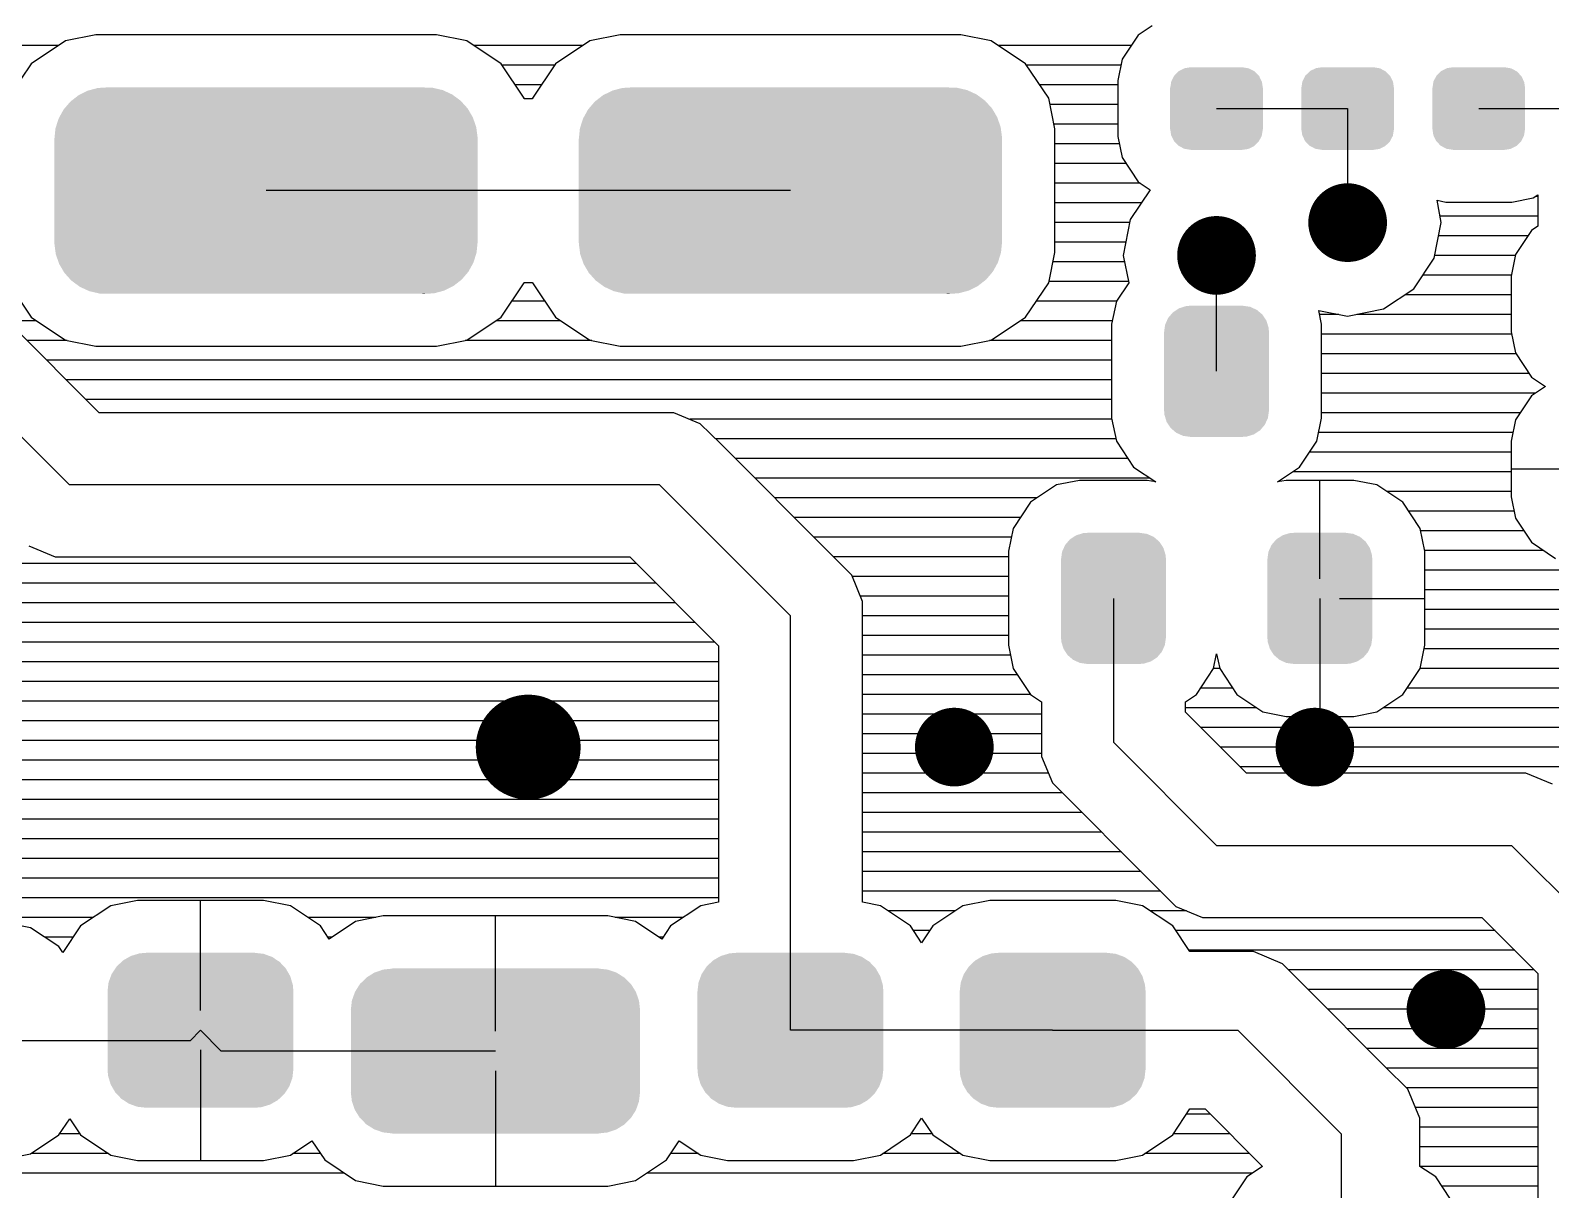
# Model space of a CAD drawing. Extents: x 295 to 953, y 10 to 290.
# Drawn here: x 564.2 to 602.49, y 207.32 to 236.52 of the extents above; entities that cross this region are included whole.
import ezdxf

# ---------------------------------------------------------------- set-up
doc = ezdxf.new("R2010")
doc.units = 0
doc.header["$LTSCALE"] = 5
doc.header["$MEASUREMENT"] = 0
doc.layers.get('0').update_dxf_attribs({"linetype": 'CONTINUOUS', "lineweight": 25})
doc.layers.add('DV-DPO-A6_BOT', color=7, linetype='CONTINUOUS')

msp = doc.modelspace()

# ---------------------------------------------------------------- linework, layer by layer
for points, const_width in [([(597.873, 231.675, -1), (596.882, 231.675, -1)], 0.991), ([(594.571, 230.85, -1), (593.58, 230.85, -1)], 0.991), ([(577.4, 218.467, -1), (576.079, 218.467, -1)], 1.321), ([(587.967, 218.467, -1), (586.976, 218.467, -1)], 0.991), ([(597.047, 218.467, -1), (596.057, 218.467, -1)], 0.991), ([(600.349, 211.863, -1), (599.359, 211.863, -1)], 0.991)]:
    msp.add_lwpolyline(points, format="xyb", close=True, dxfattribs=dict(const_width=const_width))
for points in [[(595.135, 235.379), (595.034, 235.484), (593.012, 235.379), (593.12, 235.484)], [(595.034, 235.484), (595.015, 235.494), (593.12, 235.484), (593.13, 235.494)], [(595.015, 235.494), (594.889, 235.561), (593.13, 235.494), (593.268, 235.561)], [(594.889, 235.561), (594.857, 235.566), (593.268, 235.561), (593.279, 235.566)], [(594.857, 235.566), (594.726, 235.588), (593.279, 235.566), (593.425, 235.588)], [(598.437, 235.379), (598.336, 235.484), (596.314, 235.379), (596.422, 235.484)], [(598.336, 235.484), (598.317, 235.494), (596.422, 235.484), (596.432, 235.494)], [(598.317, 235.494), (598.191, 235.561), (596.432, 235.494), (596.57, 235.561)], [(598.191, 235.561), (598.159, 235.566), (596.57, 235.561), (596.581, 235.566)], [(598.159, 235.566), (598.028, 235.588), (596.581, 235.566), (596.727, 235.588)], [(601.739, 235.379), (601.638, 235.484), (599.616, 235.379), (599.724, 235.484)], [(601.638, 235.484), (601.619, 235.494), (599.724, 235.484), (599.734, 235.494)], [(601.619, 235.494), (601.493, 235.561), (599.734, 235.494), (599.872, 235.561)], [(601.493, 235.561), (601.461, 235.566), (599.872, 235.561), (599.883, 235.566)], [(601.461, 235.566), (601.33, 235.588), (599.883, 235.566), (600.029, 235.588)], [(566.2, 235.08), (566.162, 235.082), (566.126, 235.08), (566.162, 235.082)], [(579.408, 235.08), (579.37, 235.082), (579.334, 235.08), (579.37, 235.082)], [(595.241, 235.07), (595.22, 235.216), (592.91, 235.07), (592.933, 235.216)], [(595.22, 235.216), (595.212, 235.233), (592.933, 235.216), (592.936, 235.233)], [(595.212, 235.233), (595.149, 235.365), (592.936, 235.233), (593.005, 235.365)], [(595.149, 235.365), (595.135, 235.379), (593.005, 235.365), (593.012, 235.379)], [(598.543, 235.07), (598.522, 235.216), (596.212, 235.07), (596.235, 235.216)], [(598.522, 235.216), (598.514, 235.233), (596.235, 235.216), (596.238, 235.233)], [(598.514, 235.233), (598.451, 235.365), (596.238, 235.233), (596.307, 235.365)], [(598.451, 235.365), (598.437, 235.379), (596.307, 235.365), (596.314, 235.379)], [(601.845, 235.07), (601.824, 235.216), (599.514, 235.07), (599.537, 235.216)], [(601.824, 235.216), (601.816, 235.233), (599.537, 235.216), (599.54, 235.233)], [(601.816, 235.233), (601.753, 235.365), (599.54, 235.233), (599.609, 235.365)], [(601.753, 235.365), (601.739, 235.379), (599.609, 235.365), (599.616, 235.379)], [(575.212, 234.553), (575.06, 234.721), (565.064, 234.553), (565.207, 234.721)], [(575.06, 234.721), (575.037, 234.747), (565.207, 234.721), (565.24, 234.747)], [(575.037, 234.747), (574.853, 234.882), (565.24, 234.747), (565.413, 234.882)], [(574.853, 234.882), (574.826, 234.902), (565.413, 234.882), (565.453, 234.902)], [(574.826, 234.902), (574.616, 234.999), (565.453, 234.902), (565.648, 234.999)], [(574.616, 234.999), (574.588, 235.012), (565.648, 234.999), (565.696, 235.012)], [(574.588, 235.012), (574.357, 235.066), (565.696, 235.012), (565.901, 235.066)], [(574.357, 235.066), (574.333, 235.072), (565.901, 235.066), (565.994, 235.072)], [(574.333, 235.072), (574.072, 235.08), (565.994, 235.072), (566.126, 235.08)], [(588.42, 234.553), (588.268, 234.721), (578.272, 234.553), (578.415, 234.721)], [(588.268, 234.721), (588.245, 234.747), (578.415, 234.721), (578.448, 234.747)], [(588.245, 234.747), (588.061, 234.882), (578.448, 234.747), (578.621, 234.882)], [(588.061, 234.882), (588.034, 234.902), (578.621, 234.882), (578.661, 234.902)], [(588.034, 234.902), (587.824, 234.999), (578.661, 234.902), (578.856, 234.999)], [(587.824, 234.999), (587.796, 235.012), (578.856, 234.999), (578.904, 235.012)], [(587.796, 235.012), (587.565, 235.066), (578.904, 235.012), (579.109, 235.066)], [(587.565, 235.066), (587.541, 235.072), (579.109, 235.066), (579.202, 235.072)], [(587.541, 235.072), (587.28, 235.08), (579.202, 235.072), (579.334, 235.08)], [(595.244, 234.026), (595.244, 235.07), (592.906, 234.026), (592.906, 235.07)], [(598.546, 234.026), (598.546, 235.07), (596.208, 234.026), (596.208, 235.07)], [(601.848, 234.026), (601.848, 235.07), (599.51, 234.026), (599.51, 235.07)], [(575.357, 234.292), (575.345, 234.327), (564.911, 234.292), (564.93, 234.327)], [(575.345, 234.327), (575.231, 234.522), (564.93, 234.327), (565.037, 234.522)], [(575.231, 234.522), (575.212, 234.553), (565.037, 234.522), (565.064, 234.553)], [(588.565, 234.292), (588.553, 234.327), (578.119, 234.292), (578.138, 234.327)], [(588.553, 234.327), (588.439, 234.522), (578.138, 234.327), (578.245, 234.522)], [(588.439, 234.522), (588.42, 234.553), (578.245, 234.522), (578.272, 234.553)], [(575.465, 233.82), (575.436, 234.042), (564.81, 233.82), (564.833, 234.042)], [(575.436, 234.042), (575.431, 234.08), (564.833, 234.042), (564.844, 234.08)], [(575.431, 234.08), (575.357, 234.292), (564.844, 234.08), (564.911, 234.292)], [(588.673, 233.82), (588.644, 234.042), (578.018, 233.82), (578.041, 234.042)], [(588.644, 234.042), (588.639, 234.08), (578.041, 234.042), (578.052, 234.08)], [(588.639, 234.08), (588.565, 234.292), (578.052, 234.08), (578.119, 234.292)], [(595.217, 233.88), (595.241, 234.026), (592.931, 233.88), (592.91, 234.026)], [(598.519, 233.88), (598.543, 234.026), (596.233, 233.88), (596.212, 234.026)], [(601.821, 233.88), (601.845, 234.026), (599.535, 233.88), (599.514, 234.026)], [(575.465, 233.782), (575.465, 233.82), (564.806, 233.782), (564.81, 233.82)], [(575.465, 233.779), (575.465, 233.782), (564.806, 233.779), (564.806, 233.782)], [(575.465, 231.183), (575.465, 233.779), (564.806, 231.183), (564.806, 233.779)], [(588.673, 233.782), (588.673, 233.82), (578.014, 233.782), (578.018, 233.82)], [(588.673, 233.779), (588.673, 233.782), (578.014, 233.779), (578.014, 233.782)], [(588.673, 231.183), (588.673, 233.779), (578.014, 231.183), (578.014, 233.779)], [(595.215, 233.863), (595.217, 233.88), (592.939, 233.863), (592.931, 233.88)], [(595.146, 233.731), (595.215, 233.863), (593.002, 233.731), (592.939, 233.863)], [(595.139, 233.717), (595.146, 233.731), (593.015, 233.717), (593.002, 233.731)], [(595.031, 233.612), (595.139, 233.717), (593.116, 233.612), (593.015, 233.717)], [(595.02, 233.602), (595.031, 233.612), (593.136, 233.602), (593.116, 233.612)], [(594.883, 233.535), (595.02, 233.602), (593.262, 233.535), (593.136, 233.602)], [(598.517, 233.863), (598.519, 233.88), (596.241, 233.863), (596.233, 233.88)], [(598.448, 233.731), (598.517, 233.863), (596.304, 233.731), (596.241, 233.863)], [(598.441, 233.717), (598.448, 233.731), (596.317, 233.717), (596.304, 233.731)], [(598.333, 233.612), (598.441, 233.717), (596.418, 233.612), (596.317, 233.717)], [(598.322, 233.602), (598.333, 233.612), (596.438, 233.602), (596.418, 233.612)], [(598.185, 233.535), (598.322, 233.602), (596.564, 233.535), (596.438, 233.602)], [(601.819, 233.863), (601.821, 233.88), (599.543, 233.863), (599.535, 233.88)], [(601.75, 233.731), (601.819, 233.863), (599.606, 233.731), (599.543, 233.863)], [(601.743, 233.717), (601.75, 233.731), (599.619, 233.717), (599.606, 233.731)], [(601.635, 233.612), (601.743, 233.717), (599.72, 233.612), (599.619, 233.717)], [(601.624, 233.602), (601.635, 233.612), (599.74, 233.602), (599.72, 233.612)], [(601.487, 233.535), (601.624, 233.602), (599.866, 233.535), (599.74, 233.602)], [(594.872, 233.53), (594.883, 233.535), (593.294, 233.53), (593.262, 233.535)], [(594.726, 233.508), (594.872, 233.53), (593.425, 233.508), (593.294, 233.53)], [(598.174, 233.53), (598.185, 233.535), (596.596, 233.53), (596.564, 233.535)], [(598.028, 233.508), (598.174, 233.53), (596.727, 233.508), (596.596, 233.53)], [(601.476, 233.53), (601.487, 233.535), (599.898, 233.53), (599.866, 233.535)], [(601.33, 233.508), (601.476, 233.53), (600.029, 233.508), (599.898, 233.53)], [(575.465, 231.18), (575.465, 231.183), (564.806, 231.18), (564.806, 231.183)], [(575.461, 231.142), (575.465, 231.18), (564.807, 231.142), (564.806, 231.18)], [(575.439, 230.92), (575.461, 231.142), (564.836, 230.92), (564.807, 231.142)], [(575.427, 230.882), (575.439, 230.92), (564.841, 230.882), (564.836, 230.92)], [(575.361, 230.67), (575.427, 230.882), (564.914, 230.67), (564.841, 230.882)], [(588.673, 231.18), (588.673, 231.183), (578.014, 231.18), (578.014, 231.183)], [(588.669, 231.142), (588.673, 231.18), (578.015, 231.142), (578.014, 231.18)], [(588.647, 230.92), (588.669, 231.142), (578.044, 230.92), (578.015, 231.142)], [(588.635, 230.882), (588.647, 230.92), (578.049, 230.882), (578.044, 230.92)], [(588.569, 230.67), (588.635, 230.882), (578.122, 230.67), (578.049, 230.882)], [(575.342, 230.635), (575.361, 230.67), (564.926, 230.635), (564.914, 230.67)], [(575.234, 230.44), (575.342, 230.635), (565.041, 230.44), (564.926, 230.635)], [(588.55, 230.635), (588.569, 230.67), (578.134, 230.635), (578.122, 230.67)], [(588.442, 230.44), (588.55, 230.635), (578.249, 230.44), (578.134, 230.635)], [(575.208, 230.409), (575.234, 230.44), (565.059, 230.409), (565.041, 230.44)], [(575.065, 230.241), (575.208, 230.409), (565.211, 230.241), (565.059, 230.409)], [(575.032, 230.215), (575.065, 230.241), (565.235, 230.215), (565.211, 230.241)], [(574.858, 230.08), (575.032, 230.215), (565.419, 230.08), (565.235, 230.215)], [(588.416, 230.409), (588.442, 230.44), (578.267, 230.409), (578.249, 230.44)], [(588.273, 230.241), (588.416, 230.409), (578.419, 230.241), (578.267, 230.409)], [(588.24, 230.215), (588.273, 230.241), (578.443, 230.215), (578.419, 230.241)], [(588.066, 230.08), (588.24, 230.215), (578.627, 230.08), (578.443, 230.215)], [(574.819, 230.06), (574.858, 230.08), (565.446, 230.06), (565.419, 230.08)], [(574.624, 229.963), (574.819, 230.06), (565.655, 229.963), (565.446, 230.06)], [(574.576, 229.95), (574.624, 229.963), (565.683, 229.95), (565.655, 229.963)], [(574.371, 229.896), (574.576, 229.95), (565.915, 229.896), (565.683, 229.95)], [(574.278, 229.89), (574.371, 229.896), (565.938, 229.89), (565.915, 229.896)], [(574.146, 229.882), (574.278, 229.89), (566.2, 229.882), (565.938, 229.89)], [(574.11, 229.88), (574.146, 229.882), (574.11, 229.88), (574.072, 229.882)], [(588.027, 230.06), (588.066, 230.08), (578.654, 230.06), (578.627, 230.08)], [(587.832, 229.963), (588.027, 230.06), (578.863, 229.963), (578.654, 230.06)], [(587.784, 229.95), (587.832, 229.963), (578.891, 229.95), (578.863, 229.963)], [(587.579, 229.896), (587.784, 229.95), (579.123, 229.896), (578.891, 229.95)], [(587.486, 229.89), (587.579, 229.896), (579.146, 229.89), (579.123, 229.896)], [(587.354, 229.882), (587.486, 229.89), (579.408, 229.882), (579.146, 229.89)], [(587.318, 229.88), (587.354, 229.882), (587.318, 229.88), (587.28, 229.882)], [(595.285, 229.276), (595.232, 229.358), (592.858, 229.276), (592.928, 229.358)], [(595.232, 229.358), (595.162, 229.417), (592.928, 229.358), (592.979, 229.417)], [(595.162, 229.417), (595.09, 229.479), (592.979, 229.417), (593.073, 229.479)], [(595.09, 229.479), (595, 229.519), (593.073, 229.479), (593.135, 229.519)], [(595, 229.519), (594.92, 229.556), (593.135, 229.519), (593.253, 229.556)], [(594.92, 229.556), (594.792, 229.574), (593.253, 229.556), (593.313, 229.574)], [(594.792, 229.574), (594.736, 229.582), (593.313, 229.574), (593.415, 229.582)], [(595.396, 228.921), (595.388, 229.024), (592.755, 228.921), (592.769, 229.024)], [(595.388, 229.024), (595.363, 229.106), (592.769, 229.024), (592.781, 229.106)], [(595.363, 229.106), (595.334, 229.202), (592.781, 229.106), (592.824, 229.202)], [(595.334, 229.202), (595.285, 229.276), (592.824, 229.202), (592.858, 229.276)], [(595.396, 226.94), (595.396, 228.921), (592.755, 226.94), (592.755, 228.921)], [(595.382, 226.838), (595.396, 226.94), (592.762, 226.838), (592.755, 226.94)], [(595.37, 226.756), (595.382, 226.838), (592.788, 226.756), (592.762, 226.838)], [(595.326, 226.66), (595.37, 226.756), (592.817, 226.66), (592.788, 226.756)], [(595.293, 226.586), (595.326, 226.66), (592.865, 226.586), (592.817, 226.66)], [(595.223, 226.504), (595.293, 226.586), (592.919, 226.504), (592.865, 226.586)], [(595.172, 226.444), (595.223, 226.504), (592.989, 226.444), (592.919, 226.504)], [(595.078, 226.383), (595.172, 226.444), (593.061, 226.383), (592.989, 226.444)], [(595.016, 226.342), (595.078, 226.383), (593.15, 226.342), (593.061, 226.383)], [(594.898, 226.306), (595.016, 226.342), (593.23, 226.306), (593.15, 226.342)], [(594.838, 226.288), (594.898, 226.306), (593.359, 226.288), (593.23, 226.306)], [(594.736, 226.28), (594.838, 226.288), (593.415, 226.28), (593.359, 226.288)], [(592.69, 223.557), (592.636, 223.639), (590.262, 223.557), (590.332, 223.639)], [(592.636, 223.639), (592.567, 223.698), (590.332, 223.639), (590.383, 223.698)], [(592.567, 223.698), (592.495, 223.76), (590.383, 223.698), (590.477, 223.76)], [(592.495, 223.76), (592.405, 223.8), (590.477, 223.76), (590.539, 223.8)], [(592.405, 223.8), (592.325, 223.837), (590.539, 223.8), (590.657, 223.837)], [(592.325, 223.837), (592.196, 223.855), (590.657, 223.837), (590.717, 223.855)], [(592.196, 223.855), (592.14, 223.863), (590.717, 223.855), (590.82, 223.863)], [(597.887, 223.557), (597.834, 223.639), (595.46, 223.557), (595.53, 223.639)], [(597.834, 223.639), (597.764, 223.698), (595.53, 223.639), (595.581, 223.698)], [(597.764, 223.698), (597.692, 223.76), (595.581, 223.698), (595.675, 223.76)], [(597.692, 223.76), (597.602, 223.8), (595.675, 223.76), (595.737, 223.8)], [(597.602, 223.8), (597.522, 223.837), (595.737, 223.8), (595.855, 223.837)], [(597.522, 223.837), (597.394, 223.855), (595.855, 223.837), (595.915, 223.855)], [(597.394, 223.855), (597.338, 223.863), (595.915, 223.855), (596.017, 223.863)], [(592.801, 223.202), (592.793, 223.305), (590.159, 223.202), (590.174, 223.305)], [(592.793, 223.305), (592.768, 223.387), (590.174, 223.305), (590.185, 223.387)], [(592.768, 223.387), (592.738, 223.483), (590.185, 223.387), (590.229, 223.483)], [(592.738, 223.483), (592.69, 223.557), (590.229, 223.483), (590.262, 223.557)], [(597.998, 223.202), (597.99, 223.305), (595.357, 223.202), (595.371, 223.305)], [(597.99, 223.305), (597.965, 223.387), (595.371, 223.305), (595.383, 223.387)], [(597.965, 223.387), (597.936, 223.483), (595.383, 223.387), (595.426, 223.483)], [(597.936, 223.483), (597.887, 223.557), (595.426, 223.483), (595.46, 223.557)], [(592.801, 221.221), (592.801, 223.202), (590.159, 221.221), (590.159, 223.202)], [(597.998, 221.221), (597.998, 223.202), (595.357, 221.221), (595.357, 223.202)], [(592.786, 221.119), (592.801, 221.221), (590.167, 221.119), (590.159, 221.221)], [(592.774, 221.037), (592.786, 221.119), (590.192, 221.037), (590.167, 221.119)], [(592.731, 220.941), (592.774, 221.037), (590.222, 220.941), (590.192, 221.037)], [(592.698, 220.867), (592.731, 220.941), (590.27, 220.867), (590.222, 220.941)], [(597.984, 221.119), (597.998, 221.221), (595.364, 221.119), (595.357, 221.221)], [(597.972, 221.037), (597.984, 221.119), (595.39, 221.037), (595.364, 221.119)], [(597.928, 220.941), (597.972, 221.037), (595.419, 220.941), (595.39, 221.037)], [(597.895, 220.867), (597.928, 220.941), (595.467, 220.867), (595.419, 220.941)], [(592.628, 220.785), (592.698, 220.867), (590.324, 220.785), (590.27, 220.867)], [(592.577, 220.725), (592.628, 220.785), (590.393, 220.725), (590.324, 220.785)], [(592.483, 220.664), (592.577, 220.725), (590.465, 220.664), (590.393, 220.725)], [(592.421, 220.623), (592.483, 220.664), (590.555, 220.623), (590.465, 220.664)], [(592.302, 220.587), (592.421, 220.623), (590.635, 220.587), (590.555, 220.623)], [(592.243, 220.569), (592.302, 220.587), (590.764, 220.569), (590.635, 220.587)], [(592.14, 220.561), (592.243, 220.569), (590.82, 220.561), (590.764, 220.569)], [(597.825, 220.785), (597.895, 220.867), (595.521, 220.785), (595.467, 220.867)], [(597.774, 220.725), (597.825, 220.785), (595.591, 220.725), (595.521, 220.785)], [(597.68, 220.664), (597.774, 220.725), (595.663, 220.664), (595.591, 220.725)], [(597.618, 220.623), (597.68, 220.664), (595.752, 220.623), (595.663, 220.664)], [(597.5, 220.587), (597.618, 220.623), (595.832, 220.587), (595.752, 220.623)], [(597.44, 220.569), (597.5, 220.587), (595.961, 220.569), (595.832, 220.587)], [(597.338, 220.561), (597.44, 220.569), (596.017, 220.561), (595.961, 220.569)], [(570.221, 213.207), (570.077, 213.26), (566.733, 213.207), (566.911, 213.26)], [(570.077, 213.26), (569.976, 213.272), (566.911, 213.26), (566.95, 213.272)], [(569.976, 213.272), (569.852, 213.286), (566.95, 213.272), (567.118, 213.286)], [(585.08, 213.207), (584.936, 213.26), (581.592, 213.207), (581.77, 213.26)], [(584.936, 213.26), (584.835, 213.272), (581.77, 213.26), (581.809, 213.272)], [(584.835, 213.272), (584.711, 213.286), (581.809, 213.272), (581.977, 213.286)], [(591.684, 213.207), (591.54, 213.26), (588.196, 213.207), (588.374, 213.26)], [(591.54, 213.26), (591.439, 213.272), (588.374, 213.26), (588.413, 213.272)], [(591.439, 213.272), (591.315, 213.286), (588.413, 213.272), (588.581, 213.286)], [(570.716, 212.75), (570.634, 212.893), (566.248, 212.75), (566.342, 212.893)], [(570.634, 212.893), (570.591, 212.939), (566.342, 212.893), (566.372, 212.939)], [(570.591, 212.939), (570.479, 213.058), (566.372, 212.939), (566.498, 213.058)], [(570.479, 213.058), (570.423, 213.094), (566.498, 213.058), (566.537, 213.094)], [(570.423, 213.094), (570.29, 213.183), (566.537, 213.094), (566.69, 213.183)], [(570.29, 213.183), (570.221, 213.207), (566.69, 213.183), (566.733, 213.207)], [(578.732, 212.864), (578.513, 212.888), (573.09, 212.864), (573.316, 212.888)], [(578.513, 212.888), (578.513, 212.894), (573.316, 212.888), (573.316, 212.894)], [(585.575, 212.75), (585.493, 212.893), (581.107, 212.75), (581.201, 212.893)], [(585.493, 212.893), (585.45, 212.939), (581.201, 212.893), (581.231, 212.939)], [(585.45, 212.939), (585.338, 213.058), (581.231, 212.939), (581.357, 213.058)], [(585.338, 213.058), (585.282, 213.094), (581.357, 213.058), (581.396, 213.094)], [(585.282, 213.094), (585.149, 213.183), (581.396, 213.094), (581.549, 213.183)], [(585.149, 213.183), (585.08, 213.207), (581.549, 213.183), (581.592, 213.207)], [(592.179, 212.75), (592.097, 212.893), (587.711, 212.75), (587.805, 212.893)], [(592.097, 212.893), (592.054, 212.939), (587.805, 212.893), (587.835, 212.939)], [(592.054, 212.939), (591.942, 213.058), (587.835, 212.939), (587.961, 213.058)], [(591.942, 213.058), (591.886, 213.094), (587.961, 213.058), (588, 213.094)], [(591.886, 213.094), (591.753, 213.183), (588, 213.094), (588.153, 213.183)], [(591.753, 213.183), (591.684, 213.207), (588.153, 213.183), (588.196, 213.207)], [(570.811, 212.48), (570.794, 212.537), (566.163, 212.48), (566.17, 212.537)], [(570.794, 212.537), (570.747, 212.697), (566.17, 212.537), (566.228, 212.697)], [(570.747, 212.697), (570.716, 212.75), (566.228, 212.697), (566.248, 212.75)], [(579.451, 212.303), (579.33, 212.496), (572.377, 212.303), (572.499, 212.496)], [(579.33, 212.496), (579.325, 212.501), (572.499, 212.496), (572.503, 212.501)], [(579.325, 212.501), (579.165, 212.661), (572.503, 212.501), (572.665, 212.661)], [(579.165, 212.661), (579.158, 212.665), (572.665, 212.661), (572.669, 212.665)], [(579.158, 212.665), (578.967, 212.786), (572.669, 212.665), (572.863, 212.786)], [(578.967, 212.786), (578.958, 212.789), (572.863, 212.786), (572.868, 212.789)], [(578.958, 212.789), (578.746, 212.863), (572.868, 212.789), (573.085, 212.863)], [(578.746, 212.863), (578.732, 212.864), (573.085, 212.863), (573.09, 212.864)], [(585.67, 212.48), (585.653, 212.537), (581.022, 212.48), (581.029, 212.537)], [(585.653, 212.537), (585.606, 212.697), (581.029, 212.537), (581.087, 212.697)], [(585.606, 212.697), (585.575, 212.75), (581.087, 212.697), (581.107, 212.75)], [(592.274, 212.48), (592.257, 212.537), (587.626, 212.48), (587.633, 212.537)], [(592.257, 212.537), (592.21, 212.697), (587.633, 212.537), (587.691, 212.697)], [(592.21, 212.697), (592.179, 212.75), (587.691, 212.697), (587.711, 212.75)], [(570.826, 212.312), (570.811, 212.48), (566.144, 212.312), (566.163, 212.48)], [(570.826, 210.358), (570.826, 212.312), (566.144, 210.358), (566.144, 212.312)], [(579.529, 212.083), (579.454, 212.297), (572.299, 212.083), (572.375, 212.297)], [(579.454, 212.297), (579.451, 212.303), (572.375, 212.297), (572.377, 212.303)], [(585.685, 212.312), (585.67, 212.48), (581.003, 212.312), (581.022, 212.48)], [(585.685, 210.358), (585.685, 212.312), (581.003, 210.358), (581.003, 212.312)], [(592.289, 212.312), (592.274, 212.48), (587.607, 212.312), (587.626, 212.48)], [(592.289, 210.358), (592.289, 212.312), (587.607, 210.358), (587.607, 212.312)], [(579.556, 211.85), (579.531, 212.076), (572.272, 211.85), (572.298, 212.076)], [(579.553, 211.767), (579.556, 211.85), (572.276, 211.767), (572.272, 211.85)], [(579.553, 209.859), (579.553, 211.767), (572.276, 209.859), (572.276, 211.767)], [(579.531, 212.076), (579.529, 212.083), (572.298, 212.076), (572.299, 212.083)], [(570.806, 210.19), (570.826, 210.358), (566.158, 210.19), (566.144, 210.358)], [(585.665, 210.19), (585.685, 210.358), (581.017, 210.19), (581.003, 210.358)], [(592.269, 210.19), (592.289, 210.358), (587.621, 210.19), (587.607, 210.358)], [(570.8, 210.133), (570.806, 210.19), (566.175, 210.133), (566.158, 210.19)], [(570.741, 209.973), (570.8, 210.133), (566.223, 209.973), (566.175, 210.133)], [(570.722, 209.92), (570.741, 209.973), (566.253, 209.92), (566.223, 209.973)], [(570.628, 209.777), (570.722, 209.92), (566.336, 209.777), (566.253, 209.92)], [(579.556, 209.776), (579.553, 209.859), (572.272, 209.776), (572.276, 209.859)], [(585.659, 210.133), (585.665, 210.19), (581.034, 210.133), (581.017, 210.19)], [(585.6, 209.973), (585.659, 210.133), (581.082, 209.973), (581.034, 210.133)], [(585.581, 209.92), (585.6, 209.973), (581.112, 209.92), (581.082, 209.973)], [(585.487, 209.777), (585.581, 209.92), (581.195, 209.777), (581.112, 209.92)], [(592.263, 210.133), (592.269, 210.19), (587.638, 210.133), (587.621, 210.19)], [(592.204, 209.973), (592.263, 210.133), (587.686, 209.973), (587.638, 210.133)], [(592.185, 209.92), (592.204, 209.973), (587.716, 209.92), (587.686, 209.973)], [(592.091, 209.777), (592.185, 209.92), (587.799, 209.777), (587.716, 209.92)], [(570.597, 209.731), (570.628, 209.777), (566.379, 209.731), (566.336, 209.777)], [(570.471, 209.612), (570.597, 209.731), (566.491, 209.612), (566.379, 209.731)], [(570.433, 209.576), (570.471, 209.612), (566.546, 209.576), (566.491, 209.612)], [(570.279, 209.487), (570.433, 209.576), (566.68, 209.487), (566.546, 209.576)], [(570.236, 209.463), (570.279, 209.487), (566.748, 209.463), (566.68, 209.487)], [(570.059, 209.41), (570.236, 209.463), (566.893, 209.41), (566.748, 209.463)], [(579.53, 209.55), (579.556, 209.776), (572.298, 209.55), (572.272, 209.776)], [(579.53, 209.544), (579.53, 209.55), (572.3, 209.544), (572.298, 209.55)], [(579.454, 209.329), (579.53, 209.544), (572.374, 209.329), (572.3, 209.544)], [(585.456, 209.731), (585.487, 209.777), (581.238, 209.731), (581.195, 209.777)], [(585.33, 209.612), (585.456, 209.731), (581.35, 209.612), (581.238, 209.731)], [(585.292, 209.576), (585.33, 209.612), (581.405, 209.576), (581.35, 209.612)], [(585.138, 209.487), (585.292, 209.576), (581.539, 209.487), (581.405, 209.576)], [(585.095, 209.463), (585.138, 209.487), (581.607, 209.463), (581.539, 209.487)], [(584.918, 209.41), (585.095, 209.463), (581.752, 209.41), (581.607, 209.463)], [(592.06, 209.731), (592.091, 209.777), (587.842, 209.731), (587.799, 209.777)], [(591.934, 209.612), (592.06, 209.731), (587.954, 209.612), (587.842, 209.731)], [(591.896, 209.576), (591.934, 209.612), (588.009, 209.576), (587.954, 209.612)], [(591.742, 209.487), (591.896, 209.576), (588.143, 209.487), (588.009, 209.576)], [(591.699, 209.463), (591.742, 209.487), (588.211, 209.463), (588.143, 209.487)], [(591.522, 209.41), (591.699, 209.463), (588.356, 209.41), (588.211, 209.463)], [(570.019, 209.398), (570.059, 209.41), (566.994, 209.398), (566.893, 209.41)], [(569.852, 209.384), (570.019, 209.398), (567.118, 209.384), (566.994, 209.398)], [(579.452, 209.323), (579.454, 209.329), (572.378, 209.323), (572.374, 209.329)], [(579.329, 209.131), (579.452, 209.323), (572.498, 209.131), (572.378, 209.323)], [(579.326, 209.126), (579.329, 209.131), (572.504, 209.126), (572.498, 209.131)], [(579.164, 208.965), (579.326, 209.126), (572.664, 208.965), (572.504, 209.126)], [(584.878, 209.398), (584.918, 209.41), (581.853, 209.398), (581.752, 209.41)], [(584.711, 209.384), (584.878, 209.398), (581.977, 209.384), (581.853, 209.398)], [(591.482, 209.398), (591.522, 209.41), (588.457, 209.398), (588.356, 209.41)], [(591.315, 209.384), (591.482, 209.398), (588.581, 209.384), (588.457, 209.398)], [(579.16, 208.961), (579.164, 208.965), (572.67, 208.961), (572.664, 208.965)], [(578.965, 208.841), (579.16, 208.961), (572.862, 208.841), (572.67, 208.961)], [(578.961, 208.838), (578.965, 208.841), (572.87, 208.838), (572.862, 208.841)], [(578.743, 208.764), (578.961, 208.838), (573.083, 208.764), (572.87, 208.838)], [(578.739, 208.762), (578.743, 208.764), (573.096, 208.762), (573.083, 208.764)], [(578.513, 208.738), (578.739, 208.762), (573.316, 208.738), (573.096, 208.762)], [(578.513, 208.733), (578.513, 208.738), (573.316, 208.733), (573.316, 208.738)]]:
    msp.add_solid(points)
at = {"layer": 'DV-DPO-A6_BOT'}
for p, q in [((592.451, 236.628), (592.101, 236.397)), ((565.084, 236.252), (564.219, 235.671)), ((565.85, 236.404), (565.084, 236.252)), ((574.428, 236.404), (565.85, 236.404)), ((575.194, 236.252), (574.428, 236.404)), ((576.06, 235.671), (575.194, 236.252)), ((578.292, 236.252), (577.427, 235.671)), ((579.058, 236.404), (578.292, 236.252)), ((587.636, 236.404), (579.058, 236.404)), ((588.402, 236.252), (587.636, 236.404)), ((589.268, 235.671), (588.402, 236.252)), ((592.101, 236.397), (591.698, 235.79)), ((564.912, 236.133), (563.697, 236.133)), ((578.12, 236.133), (575.366, 236.133)), ((591.929, 236.133), (588.574, 236.133)), ((564.219, 235.671), (563.697, 234.898)), ((576.641, 234.806), (576.06, 235.671)), ((577.407, 235.638), (576.079, 235.638)), ((577.427, 235.671), (576.845, 234.806)), ((589.849, 234.806), (589.268, 235.671)), ((591.665, 235.638), (589.287, 235.638)), ((591.698, 235.79), (591.586, 235.255)), ((577.077, 235.142), (576.41, 235.142)), ((591.586, 235.142), (589.618, 235.142)), ((591.586, 235.255), (591.586, 233.848)), ((576.641, 234.792), (576.641, 234.806)), ((576.845, 234.792), (576.641, 234.792)), ((576.845, 234.806), (576.845, 234.792)), ((590.001, 234.04), (589.849, 234.806)), ((591.586, 234.647), (589.875, 234.647)), ((594.075, 234.548), (597.377, 234.548)), ((597.377, 234.548), (597.377, 231.675)), ((600.679, 234.548), (603.981, 234.548)), ((591.586, 234.152), (589.974, 234.152)), ((590.001, 230.922), (590.001, 234.04)), ((591.625, 233.657), (590.001, 233.657)), ((591.586, 233.848), (591.698, 233.313)), ((591.698, 233.313), (592.101, 232.706)), ((591.797, 233.161), (590.001, 233.161)), ((583.344, 232.481), (570.136, 232.481)), ((592.154, 232.666), (590.001, 232.666)), ((592.405, 232.501), (591.903, 231.755)), ((592.101, 232.706), (592.405, 232.501)), ((592.18, 232.171), (590.001, 232.171)), ((599.735, 231.675), (599.629, 232.237)), ((599.629, 232.237), (599.854, 232.19)), ((599.854, 232.19), (601.511, 232.19)), ((601.511, 232.19), (602.053, 232.296)), ((602.053, 232.296), (602.165, 232.375)), ((602.165, 232.336), (602.112, 232.336)), ((602.165, 232.375), (602.165, 232.039)), ((602.165, 232.039), (602.165, 231.583)), ((591.889, 231.675), (590.001, 231.675)), ((591.903, 231.755), (591.724, 230.85)), ((599.557, 230.777), (599.735, 231.675)), ((602.165, 231.84), (599.702, 231.84)), ((601.921, 231.345), (599.669, 231.345)), ((602.007, 231.477), (601.604, 230.87)), ((602.165, 231.583), (602.007, 231.477)), ((589.849, 230.163), (590.001, 230.922)), ((591.79, 231.18), (590.001, 231.18)), ((601.604, 230.87), (601.492, 230.328)), ((591.757, 230.685), (589.948, 230.685)), ((591.724, 230.85), (591.863, 230.156)), ((594.075, 227.931), (594.075, 230.85)), ((599.048, 230.011), (599.557, 230.777)), ((601.597, 230.85), (599.57, 230.85)), ((576.06, 229.291), (576.641, 230.163)), ((576.641, 230.163), (576.641, 230.17)), ((576.641, 230.17), (576.845, 230.17)), ((576.845, 230.17), (576.845, 230.163)), ((576.845, 230.163), (577.427, 229.291)), ((589.268, 229.291), (589.849, 230.163)), ((591.856, 230.189), (589.849, 230.189)), ((591.863, 230.156), (591.553, 229.694)), ((601.498, 230.355), (599.279, 230.355)), ((601.492, 230.328), (601.492, 228.928)), ((563.697, 230.071), (564.219, 229.291)), ((598.282, 229.503), (599.048, 230.011)), ((601.492, 229.859), (598.824, 229.859)), ((577.156, 229.694), (576.33, 229.694)), ((591.553, 229.694), (589.538, 229.694)), ((591.553, 229.694), (591.434, 229.12)), ((596.717, 229.12), (596.651, 229.463)), ((596.651, 229.463), (597.377, 229.318)), ((597.153, 229.364), (596.671, 229.364)), ((597.377, 229.318), (598.282, 229.503)), ((601.492, 229.364), (597.608, 229.364)), ((564.357, 229.199), (563.697, 229.199)), ((565.936, 226.887), (563.697, 229.126)), ((564.219, 229.291), (565.084, 228.717)), ((575.194, 228.717), (576.06, 229.291)), ((577.565, 229.199), (575.921, 229.199)), ((577.427, 229.291), (578.292, 228.717)), ((588.402, 228.717), (589.268, 229.291)), ((591.454, 229.199), (589.129, 229.199)), ((591.434, 229.12), (591.434, 226.749)), ((596.717, 226.749), (596.717, 229.12)), ((565.13, 228.704), (564.12, 228.704)), ((565.084, 228.717), (565.85, 228.565)), ((574.428, 228.565), (575.194, 228.717)), ((578.338, 228.704), (575.148, 228.704)), ((578.292, 228.717), (579.058, 228.565)), ((587.636, 228.565), (588.402, 228.717)), ((591.434, 228.704), (588.356, 228.704)), ((601.505, 228.869), (596.717, 228.869)), ((601.492, 228.928), (601.604, 228.393)), ((565.183, 225.071), (561.881, 228.373)), ((591.434, 228.208), (564.615, 228.208)), ((565.85, 228.565), (574.428, 228.565)), ((579.058, 228.565), (587.636, 228.565)), ((601.61, 228.373), (596.717, 228.373)), ((601.604, 228.393), (602.007, 227.786)), ((601.941, 227.878), (596.717, 227.878)), ((591.434, 227.713), (565.11, 227.713)), ((602.007, 227.786), (602.357, 227.548)), ((602.357, 227.548), (602.007, 227.317)), ((591.434, 227.218), (565.605, 227.218)), ((602.106, 227.383), (596.717, 227.383)), ((602.007, 227.317), (601.604, 226.709)), ((580.405, 226.887), (565.936, 226.887)), ((581.072, 226.61), (580.405, 226.887)), ((591.44, 226.722), (580.808, 226.722)), ((591.434, 226.749), (591.553, 226.168)), ((596.605, 226.168), (596.717, 226.749)), ((601.723, 226.887), (596.717, 226.887)), ((601.604, 226.709), (601.492, 226.174)), ((581.587, 226.102), (581.072, 226.61)), ((601.538, 226.392), (596.651, 226.392)), ((591.539, 226.227), (581.455, 226.227)), ((584.374, 223.308), (581.587, 226.102)), ((591.553, 226.168), (591.988, 225.514)), ((596.169, 225.514), (596.605, 226.168)), ((601.492, 225.897), (596.426, 225.897)), ((601.492, 226.174), (601.492, 224.768)), ((591.843, 225.732), (581.95, 225.732)), ((591.988, 225.514), (592.543, 225.144)), ((595.614, 225.144), (596.169, 225.514)), ((592.405, 225.236), (582.446, 225.236)), ((590.621, 225.184), (590.047, 225.071)), ((592.332, 225.184), (590.621, 225.184)), ((592.543, 225.144), (592.332, 225.184)), ((595.825, 225.184), (595.614, 225.144)), ((597.536, 225.184), (595.825, 225.184)), ((601.492, 225.402), (596.004, 225.402)), ((596.677, 222.707), (596.677, 225.184)), ((598.11, 225.071), (597.536, 225.184)), ((603.486, 225.468), (601.492, 225.468)), ((580.042, 225.071), (565.183, 225.071)), ((583.344, 221.769), (580.042, 225.071)), ((590.047, 225.071), (589.393, 224.635)), ((598.764, 224.635), (598.11, 225.071)), ((601.492, 224.906), (598.355, 224.906)), ((601.492, 224.768), (601.604, 224.233)), ((589.558, 224.741), (582.941, 224.741)), ((589.393, 224.635), (588.951, 223.975)), ((599.207, 223.975), (598.764, 224.635)), ((601.564, 224.411), (598.916, 224.411)), ((589.136, 224.246), (583.436, 224.246)), ((601.604, 224.233), (602.007, 223.625)), ((588.904, 223.751), (583.932, 223.751)), ((588.951, 223.975), (588.838, 223.401)), ((599.319, 223.401), (599.207, 223.975)), ((601.809, 223.916), (599.22, 223.916)), ((602.007, 223.625), (602.614, 223.216)), ((564.159, 223.533), (564.826, 223.255)), ((564.826, 223.255), (579.296, 223.255)), ((579.296, 223.255), (581.528, 221.016)), ((584.889, 222.8), (584.374, 223.308)), ((588.838, 223.255), (584.427, 223.255)), ((588.838, 223.401), (588.838, 221.03)), ((602.311, 223.42), (599.312, 223.42)), ((599.319, 221.03), (599.319, 223.401)), ((579.461, 223.09), (538.106, 223.09)), ((674.809, 222.925), (599.319, 222.925)), ((579.956, 222.595), (538.106, 222.595)), ((585.16, 222.133), (584.889, 222.8)), ((588.838, 222.76), (584.902, 222.76)), ((580.451, 222.1), (538.106, 222.1)), ((588.838, 222.265), (585.107, 222.265)), ((585.16, 221.413), (585.16, 222.133)), ((591.48, 222.212), (591.48, 218.593)), ((596.677, 222.212), (596.677, 218.593)), ((597.173, 222.212), (599.319, 222.212)), ((674.809, 222.43), (599.319, 222.43)), ((583.344, 211.335), (583.344, 221.769)), ((588.838, 221.769), (585.16, 221.769)), ((596.677, 221.716), (596.677, 219.24)), ((674.809, 221.934), (599.319, 221.934)), ((580.947, 221.604), (538.106, 221.604)), ((585.16, 214.558), (585.16, 221.413)), ((674.809, 221.439), (599.319, 221.439)), ((581.442, 221.109), (538.106, 221.109)), ((581.528, 221.016), (581.528, 214.558)), ((588.838, 221.274), (585.16, 221.274)), ((588.838, 221.03), (588.951, 220.449)), ((599.207, 220.449), (599.319, 221.03)), ((674.809, 220.944), (599.306, 220.944)), ((581.528, 220.614), (538.106, 220.614)), ((588.885, 220.779), (585.16, 220.779)), ((594.003, 220.449), (594.075, 220.818)), ((594.075, 220.818), (594.155, 220.449)), ((589.063, 220.283), (585.16, 220.283)), ((588.951, 220.449), (589.393, 219.795)), ((593.567, 219.795), (594.003, 220.449)), ((594.155, 220.449), (594.003, 220.449)), ((594.155, 220.449), (594.59, 219.795)), ((598.764, 219.795), (599.207, 220.449)), ((674.809, 220.449), (599.207, 220.449)), ((581.528, 220.118), (538.106, 220.118)), ((589.393, 219.788), (585.16, 219.788)), ((589.393, 219.795), (589.664, 219.61)), ((593.296, 219.61), (593.567, 219.795)), ((594.485, 219.953), (593.672, 219.953)), ((594.59, 219.795), (595.244, 219.359)), ((598.11, 219.359), (598.764, 219.795)), ((674.809, 219.953), (598.876, 219.953)), ((581.528, 219.623), (538.106, 219.623)), ((589.664, 219.61), (589.664, 218.956)), ((593.296, 219.346), (593.296, 219.61)), ((595.092, 219.458), (593.296, 219.458)), ((674.809, 219.458), (598.269, 219.458)), ((581.528, 219.128), (538.106, 219.128)), ((589.664, 219.293), (585.16, 219.293)), ((594.828, 217.807), (593.296, 219.346)), ((595.244, 219.359), (595.825, 219.24)), ((595.825, 219.24), (597.536, 219.24)), ((597.536, 219.24), (598.11, 219.359)), ((581.528, 218.632), (538.106, 218.632)), ((589.664, 218.798), (585.16, 218.798)), ((589.664, 218.956), (589.664, 218.23)), ((674.809, 218.963), (593.672, 218.963)), ((589.664, 218.302), (585.16, 218.302)), ((591.48, 218.593), (594.075, 215.991)), ((674.809, 218.467), (594.168, 218.467)), ((596.677, 218.593), (596.552, 218.467)), ((581.528, 218.137), (538.106, 218.137)), ((589.664, 218.23), (589.941, 217.563)), ((674.809, 217.972), (594.663, 217.972)), ((581.528, 217.642), (538.106, 217.642)), ((589.836, 217.807), (585.16, 217.807)), ((589.941, 217.563), (592.537, 214.967)), ((601.868, 217.807), (594.828, 217.807)), ((602.535, 217.53), (601.868, 217.807)), ((581.528, 217.147), (538.106, 217.147)), ((590.192, 217.312), (585.16, 217.312)), ((590.687, 216.816), (585.16, 216.816)), ((581.528, 216.651), (538.106, 216.651)), ((591.183, 216.321), (585.16, 216.321)), ((581.528, 216.156), (538.106, 216.156)), ((594.075, 215.991), (601.505, 215.991)), ((601.505, 215.991), (603.981, 213.514)), ((581.528, 215.661), (538.106, 215.661)), ((591.678, 215.826), (585.16, 215.826)), ((592.173, 215.33), (585.16, 215.33)), ((581.528, 215.165), (538.106, 215.165)), ((592.669, 214.835), (585.16, 214.835)), ((592.537, 214.967), (593.052, 214.452)), ((581.528, 214.67), (538.106, 214.67)), ((566.226, 214.472), (565.467, 213.963)), ((566.9, 214.604), (566.226, 214.472)), ((570.076, 214.604), (566.9, 214.604)), ((568.485, 211.83), (568.485, 214.604)), ((570.75, 214.472), (570.076, 214.604)), ((571.509, 213.963), (570.75, 214.472)), ((581.085, 214.472), (580.326, 213.963)), ((581.528, 214.558), (581.085, 214.472)), ((585.609, 214.472), (585.16, 214.558)), ((586.368, 213.963), (585.609, 214.472)), ((587.689, 214.472), (586.93, 213.963)), ((588.363, 214.604), (587.689, 214.472)), ((591.539, 214.604), (588.363, 214.604)), ((592.213, 214.472), (591.539, 214.604)), ((592.972, 213.963), (592.213, 214.472)), ((593.052, 214.452), (593.719, 214.175)), ((565.79, 214.175), (538.106, 214.175)), ((564.205, 213.917), (563.585, 214.043)), ((572.903, 214.175), (571.186, 214.175)), ((572.394, 214.076), (571.727, 213.633)), ((573.088, 214.214), (572.394, 214.076)), ((578.747, 214.214), (573.088, 214.214)), ((575.914, 211.309), (575.914, 214.214)), ((579.441, 214.076), (578.747, 214.214)), ((580.649, 214.175), (578.932, 214.175)), ((580.108, 213.633), (579.441, 214.076)), ((587.498, 214.34), (585.801, 214.34)), ((593.316, 214.34), (592.405, 214.34)), ((593.719, 214.175), (600.759, 214.175)), ((600.759, 214.175), (602.165, 212.761)), ((564.919, 213.448), (564.205, 213.917)), ((565.282, 213.679), (564.562, 213.679)), ((565.467, 213.963), (565.018, 213.29)), ((571.727, 213.633), (571.509, 213.963)), ((571.807, 213.679), (571.694, 213.679)), ((580.141, 213.679), (580.029, 213.679)), ((580.326, 213.963), (580.108, 213.633)), ((586.646, 213.541), (586.368, 213.963)), ((586.851, 213.845), (586.448, 213.845)), ((586.93, 213.963), (586.646, 213.541)), ((593.402, 213.316), (592.972, 213.963)), ((601.089, 213.845), (593.052, 213.845)), ((565.018, 213.29), (564.919, 213.448)), ((601.584, 213.349), (593.382, 213.349)), ((595.006, 213.316), (593.402, 213.316)), ((595.733, 213.012), (595.006, 213.316)), ((596.294, 212.458), (595.733, 213.012)), ((602.079, 212.854), (595.891, 212.854)), ((602.165, 212.761), (602.165, 175.079)), ((598.335, 210.41), (596.294, 212.458)), ((602.165, 212.359), (596.387, 212.359)), ((602.165, 211.863), (596.882, 211.863)), ((602.165, 211.368), (597.377, 211.368)), ((568.227, 211.071), (561.881, 211.071)), ((568.485, 211.335), (568.227, 211.071)), ((569.007, 210.813), (568.485, 211.335)), ((589.948, 211.335), (583.344, 211.335)), ((589.948, 211.335), (594.61, 211.335)), ((594.61, 211.335), (597.212, 208.726)), ((568.485, 210.84), (568.485, 208.059)), ((575.914, 210.813), (569.007, 210.813)), ((602.165, 210.873), (597.873, 210.873)), ((575.914, 210.318), (575.914, 207.412)), ((598.896, 209.849), (598.335, 210.41)), ((602.165, 210.377), (598.368, 210.377)), ((602.165, 209.882), (598.863, 209.882)), ((599.193, 209.123), (598.896, 209.849)), ((564.919, 208.7), (565.196, 209.109)), ((565.196, 209.109), (565.467, 208.7)), ((586.368, 208.7), (586.646, 209.123)), ((586.646, 209.123), (586.93, 208.7)), ((592.972, 208.7), (593.402, 209.354)), ((593.917, 209.222), (593.322, 209.222)), ((593.402, 209.354), (593.791, 209.354)), ((593.791, 209.354), (595.231, 207.908)), ((602.165, 209.387), (599.088, 209.387)), ((599.193, 208.337), (599.193, 209.123)), ((564.205, 208.225), (564.919, 208.7)), ((565.447, 208.726), (564.938, 208.726)), ((565.467, 208.7), (566.226, 208.191)), ((585.609, 208.191), (586.368, 208.7)), ((586.91, 208.726), (586.388, 208.726)), ((586.93, 208.7), (587.689, 208.191)), ((592.213, 208.191), (592.972, 208.7)), ((594.412, 208.726), (592.992, 208.726)), ((597.212, 208.726), (597.212, 205.259)), ((602.165, 208.892), (599.193, 208.892)), ((570.75, 208.191), (571.292, 208.555)), ((571.292, 208.555), (571.615, 208.073)), ((580.22, 208.073), (580.544, 208.555)), ((580.544, 208.555), (581.085, 208.191)), ((602.165, 208.396), (599.193, 208.396)), ((599.193, 207.908), (599.193, 208.337)), ((563.585, 208.099), (564.205, 208.225)), ((566.167, 208.231), (564.219, 208.231)), ((566.226, 208.191), (566.9, 208.059)), ((566.9, 208.059), (570.076, 208.059)), ((570.076, 208.059), (570.75, 208.191)), ((571.509, 208.231), (570.809, 208.231)), ((571.615, 208.073), (572.394, 207.551)), ((579.441, 207.551), (580.22, 208.073)), ((581.026, 208.231), (580.326, 208.231)), ((581.085, 208.191), (581.759, 208.059)), ((581.759, 208.059), (584.935, 208.059)), ((584.935, 208.059), (585.609, 208.191)), ((587.63, 208.231), (585.668, 208.231)), ((587.689, 208.191), (588.363, 208.059)), ((588.363, 208.059), (591.539, 208.059)), ((591.539, 208.059), (592.213, 208.191)), ((594.907, 208.231), (592.272, 208.231)), ((595.231, 207.908), (594.835, 207.643)), ((599.596, 207.643), (599.193, 207.908)), ((602.165, 207.901), (599.207, 207.901)), ((572.11, 207.736), (553.164, 207.736)), ((572.394, 207.551), (573.088, 207.412)), ((578.747, 207.412), (579.441, 207.551)), ((594.98, 207.736), (579.725, 207.736)), ((594.835, 207.643), (594.108, 206.547)), ((600.323, 206.547), (599.596, 207.643)), ((573.088, 207.412), (578.747, 207.412)), ((602.165, 207.406), (599.755, 207.406))]:
    msp.add_line(p, q, dxfattribs=at)

doc.saveas('drawing.dxf')
